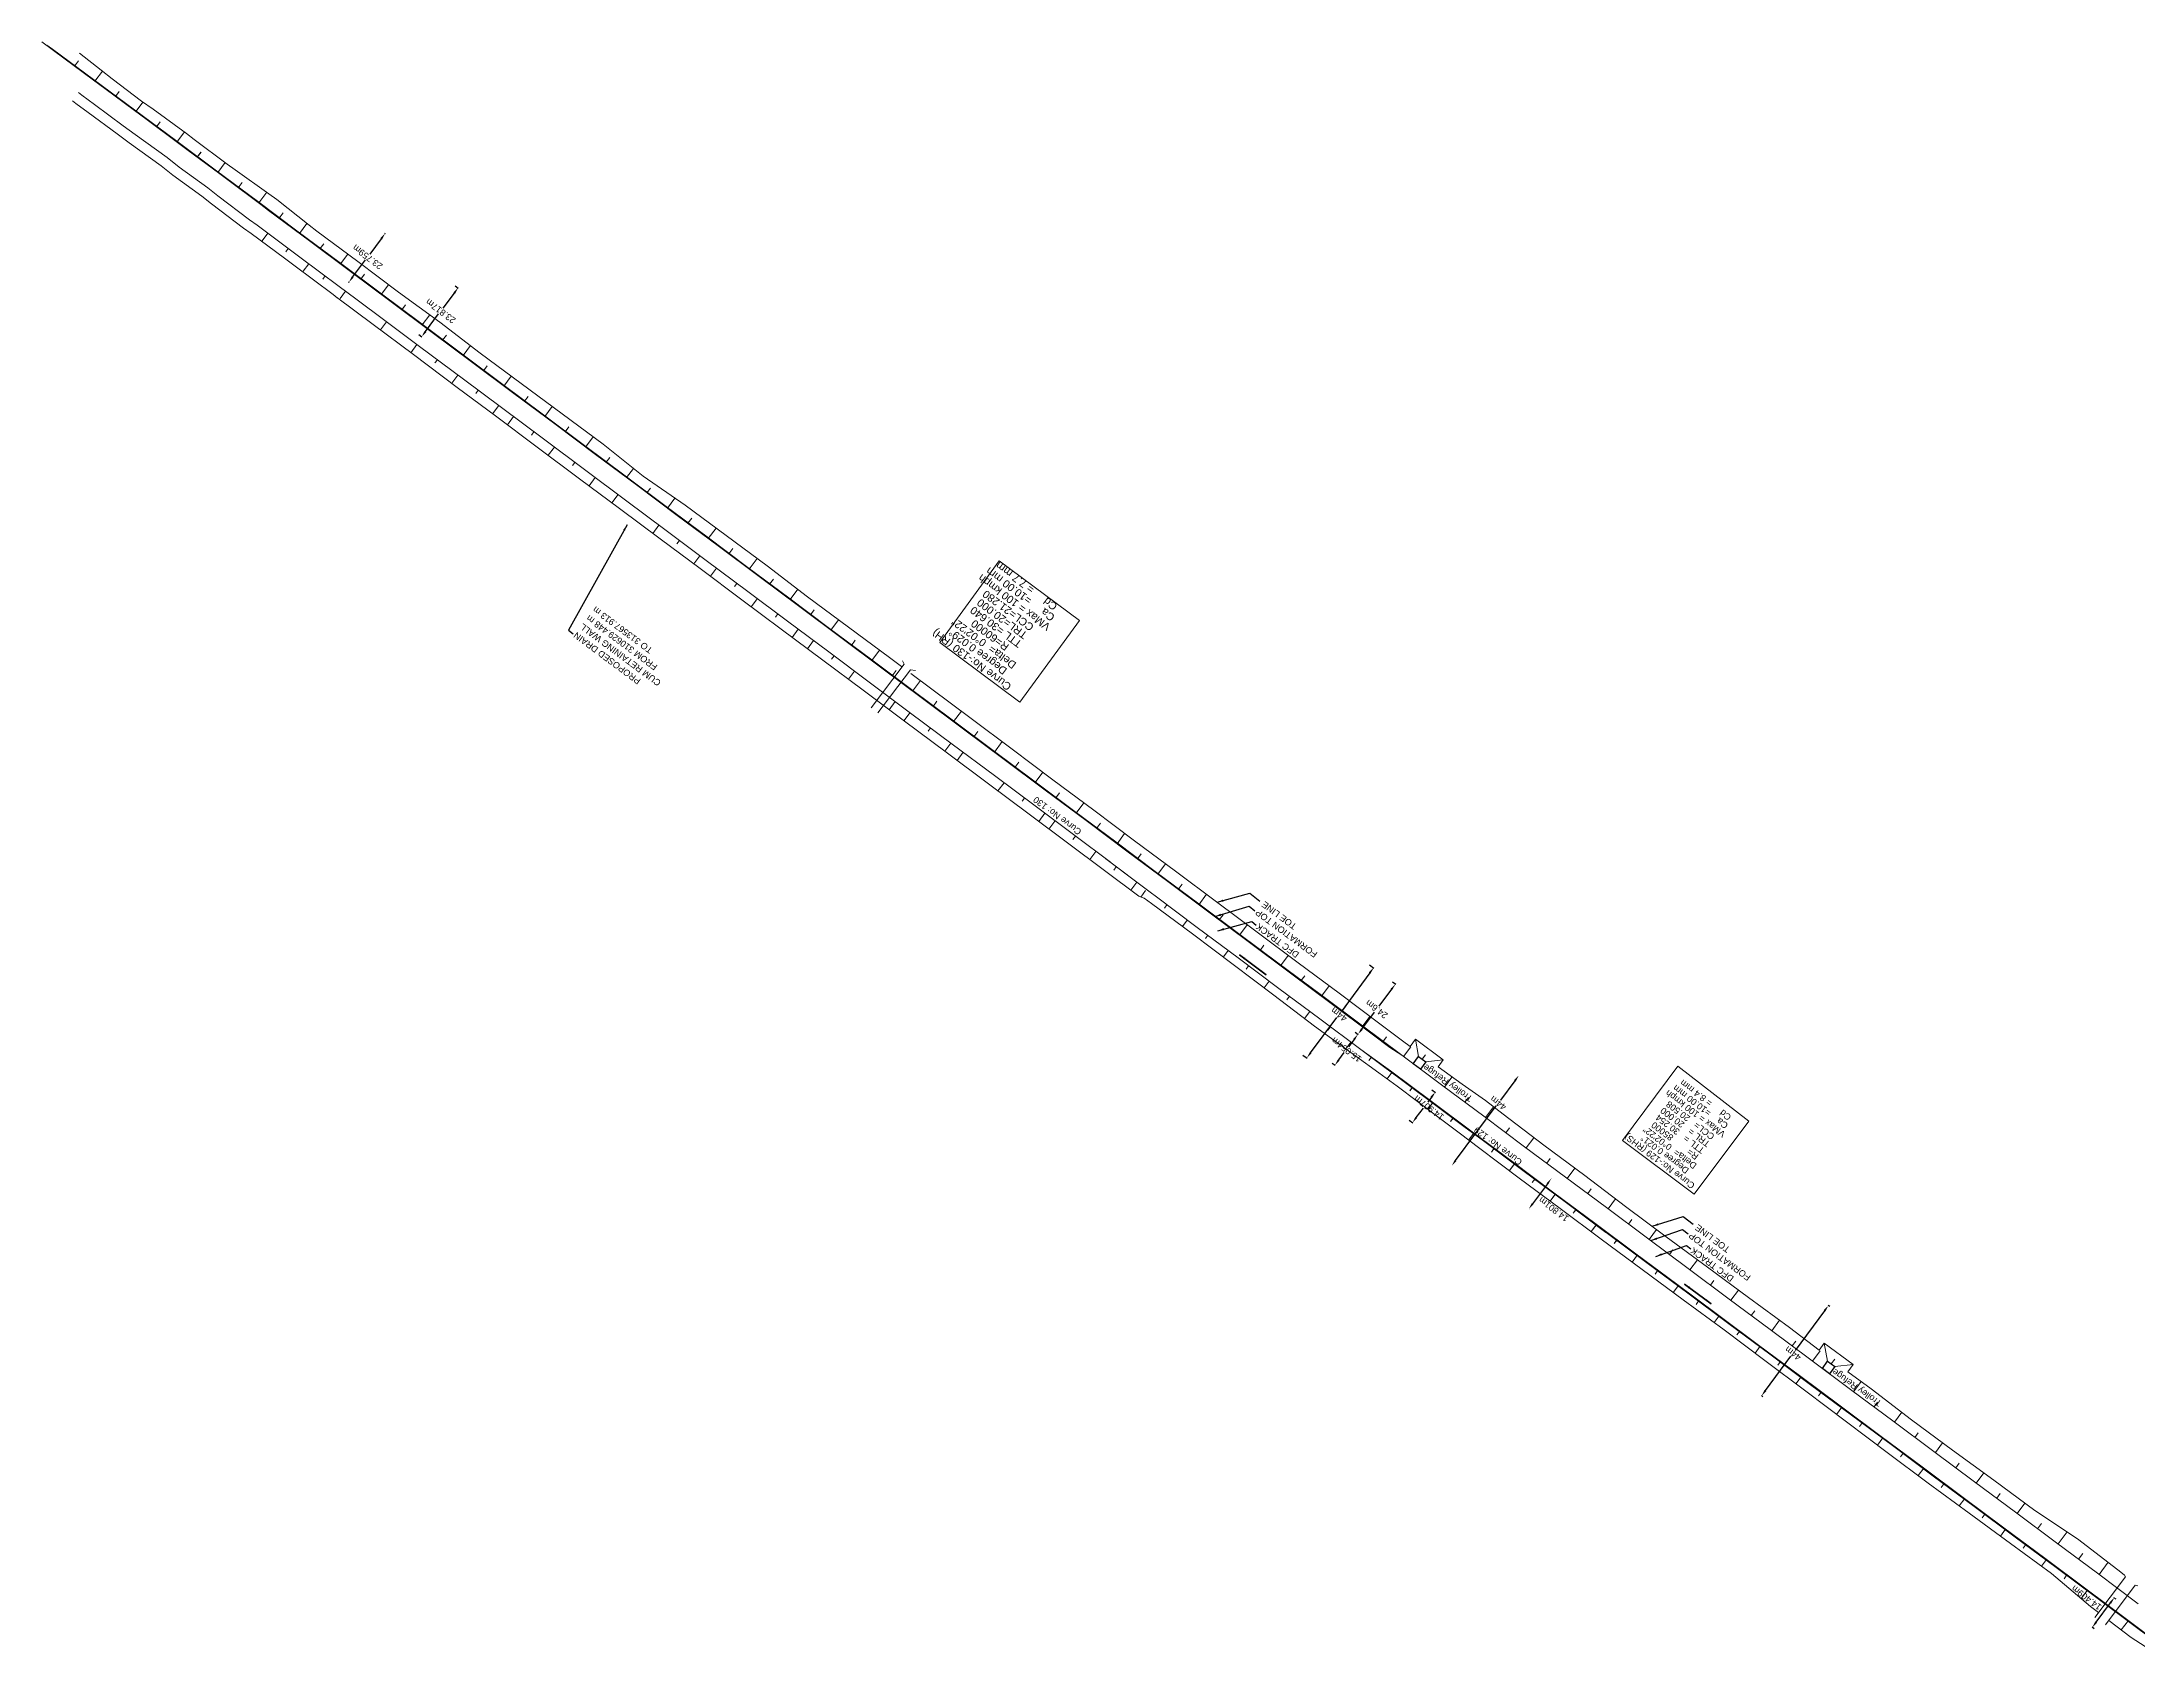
# Model space of a CAD drawing. Header units: metres. Extents: x 635850 to 638503, y 3384507 to 3386475.
# Drawn here: x 635850 to 636672, y 3385839 to 3386475 of the extents above; entities that cross this region are included whole.
import ezdxf
from ezdxf.enums import TextEntityAlignment as Align

# ---------------------------------------------------------------- set-up
doc = ezdxf.new("R2010")
doc.units = ezdxf.units.M
doc.header["$MEASUREMENT"] = 0
doc.layers.get('Defpoints').update_dxf_attribs({"lineweight": 0})
for name, color, linetype, lineweight in [('Curve Table', 7, 'Continuous', 0), ('Proposed Curve_Details', 10, 'Continuous', 0), ('PROPOSED DFCC TOE LINE', 239, 'Continuous', 0), ('PROPOSED DFCC TOE SLOPES', 239, 'Continuous', 0), ('PROPOSED DFCC TRACK', 1, 'Continuous', 0), ('PROPOSED DRAIN CUM RETAINING WALL', 144, 'Continuous', 30), ('PROPOSED FORMATION LINE - PLAN', 187, 'Continuous', 0)]:
    doc.layers.add(name, color=color, linetype=linetype, lineweight=lineweight)
for name, color, linetype in [('Dimension', 10, 'Continuous'), ('PROPOSED ROAD', 10, 'Continuous'), ('Trolley Refuse', 10, 'Continuous')]:
    doc.layers.add(name, color=color, linetype=linetype)
doc.styles.get("Standard").update_dxf_attribs({"font": 'arial.ttf'})
doc.styles.add('Style-Arial', font='arial.ttf')
doc.dimstyles.new('ISO-25', dxfattribs={"dimtxt": 2.5, "dimasz": 2.5, "dimexe": 1.25, "dimexo": 0.625, "dimtad": 1, "dimtxsty": 'Standard', "dimcen": 2.5, "dimadec": 0, "dimazin": 0, "dimtfac": 1, "dimtmove": 0, "dimatfit": 3, "dimfxl": 1, "dimarcsym": 0})
doc.dimstyles.get("Standard").update_dxf_attribs({"dimtxt": 2.5, "dimasz": 2.5, "dimexe": 0.18, "dimexo": 0.0625, "dimgap": 0.09, "dimtad": 0, "dimtih": 1, "dimtoh": 1, "dimdec": 3, "dimzin": 0, "dimdsep": 46, "dimtxsty": 'Standard', "dimcen": 0.09, "dimazin": 0, "dimtfac": 1, "dimtdec": 3, "dimtofl": 0, "dimtmove": 0, "dimatfit": 3, "dimfxl": 1, "dimtolj": 1, "dimtzin": 0, "dimarcsym": 0})

# ---------------------------------------------------------------- blocks, each defined once
blk = doc.blocks.new('*D156')
at = {"layer": 'Defpoints', "color": 0, "transparency": 16777216}
for p in [(636441.47, 3386029.47), (636432.66, 3386017.58), (636432.66, 3386017.58)]:
    blk.add_point(p, dxfattribs=at)
at = {"layer": 'Dimension', "color": 0, "lineweight": -2, "transparency": 16777216}
for p, q in [((636439.99, 3386027.46), (636434.15, 3386019.59)), ((636441.58, 3386029.4), (636441.58, 3386029.4)), ((636432.76, 3386017.51), (636432.76, 3386017.51))]:
    blk.add_line(p, q, dxfattribs=at)
at = {"layer": 'Dimension', "color": 0, "transparency": 16777216}
for points in [[(636439.65, 3386027.71), (636440.32, 3386027.21), (636441.48, 3386029.47)], [(636433.81, 3386019.84), (636434.48, 3386019.34), (636432.66, 3386017.58)]]:
    blk.add_solid(points, dxfattribs=at)
at = {"layer": 'Dimension', "color": 0, "lineweight": 0, "transparency": 16777216, "insert": (636442.41, 3386017.48), "char_height": 2.5, "attachment_point": 5, "rotation": 143, "style": 'Style-Arial'}
blk.add_mtext('\\A1;14.801m', dxfattribs=at)
blk = doc.blocks.new('TerminatorOpen_0.5')
at = {"color": 0, "linetype": 'ByBlock', "lineweight": -2}
for q in [(-1, 0.25), (-1, 0), (-1, -0.25)]:
    blk.add_line((0, 0), q, dxfattribs=at)
blk = doc.blocks.new('*D153')
at = {"layer": 'Defpoints', "color": 0, "transparency": 16777216}
for p in [(636662.22, 3385865.1), (636663.06, 3385864.47), (636654.47, 3385852.9)]:
    blk.add_point(p, dxfattribs=at)
at = {"layer": 'Dimension', "color": 0, "lineweight": -2, "transparency": 16777216}
for p, q in [((636655.13, 3385855.53), (636660.73, 3385863.09)), ((636662.96, 3385864.55), (636662.12, 3385865.17)), ((636654.37, 3385852.98), (636653.53, 3385853.6))]:
    blk.add_line(p, q, dxfattribs=at)
at = {"layer": 'Dimension', "color": 0, "transparency": 16777216}
for points in [[(636660.4, 3385863.34), (636661.07, 3385862.84), (636662.22, 3385865.1)], [(636654.79, 3385855.78), (636655.46, 3385855.28), (636653.64, 3385853.53)]]:
    blk.add_solid(points, dxfattribs=at)
at = {"layer": 'Dimension', "color": 0, "lineweight": 0, "transparency": 16777216, "insert": (636651.35, 3385865.13), "char_height": 2.5, "attachment_point": 5, "rotation": 143, "style": 'Style-Arial'}
blk.add_mtext('\\A1;14.409m', dxfattribs=at)
blk = doc.blocks.new('*D177')
at = {"layer": 'Defpoints', "color": 0, "transparency": 16777216}
for p in [(636394.55, 3386064.43), (636395.97, 3386063.37), (636385.64, 3386052.48)]:
    blk.add_point(p, dxfattribs=at)
at = {"layer": 'Dimension', "color": 0, "lineweight": -2, "transparency": 16777216}
for p, q in [((636394.47, 3386061.37), (636393.01, 3386059.41)), ((636394.65, 3386064.35), (636396.07, 3386063.3)), ((636385.74, 3386052.41), (636387.15, 3386051.35)), ((636388.55, 3386053.43), (636391.33, 3386057.16))]:
    blk.add_line(p, q, dxfattribs=at)
at = {"layer": 'Dimension', "color": 0, "transparency": 16777216}
for points in [[(636394.14, 3386061.62), (636394.81, 3386061.12), (636395.97, 3386063.37)], [(636388.21, 3386053.68), (636388.88, 3386053.18), (636387.05, 3386051.43)]]:
    blk.add_solid(points, dxfattribs=at)
at = {"layer": 'Dimension', "color": 0, "lineweight": 0, "transparency": 16777216, "insert": (636393.54, 3386057.25), "char_height": 2.5, "attachment_point": 5, "rotation": 143, "style": 'Style-Arial'}
blk.add_mtext('\\A1;14.907m', dxfattribs=at)
blk = doc.blocks.new('*D178')
at = {"layer": 'Defpoints', "color": 0, "transparency": 16777216}
for p in [(636428.72, 3386069.87), (636402.46, 3386034.57), (636402.46, 3386034.57)]:
    blk.add_point(p, dxfattribs=at)
at = {"layer": 'Dimension', "color": 0, "lineweight": -2, "transparency": 16777216}
for p, q in [((636427.23, 3386067.86), (636421.52, 3386060.19)), ((636403.95, 3386036.57), (636419.88, 3386057.98))]:
    blk.add_line(p, q, dxfattribs=at)
at = {"layer": 'Dimension', "color": 0, "transparency": 16777216}
for points in [[(636426.89, 3386068.11), (636427.56, 3386067.61), (636428.72, 3386069.87)], [(636403.61, 3386036.82), (636404.28, 3386036.32), (636402.46, 3386034.57)]]:
    blk.add_solid(points, dxfattribs=at)
at = {"layer": 'Dimension', "color": 0, "lineweight": 0, "transparency": 16777216, "insert": (636420.7, 3386059.09), "char_height": 2.5, "attachment_point": 5, "rotation": 143, "style": 'Style-Arial'}
blk.add_mtext('\\A1;44m', dxfattribs=at)
blk = doc.blocks.new('*D179')
at = {"layer": 'Defpoints', "color": 0, "transparency": 16777216}
for p in [(636364.46, 3386086.94), (636365.65, 3386086.05), (636355.46, 3386074.87)]:
    blk.add_point(p, dxfattribs=at)
at = {"layer": 'Dimension', "color": 0, "lineweight": -2, "transparency": 16777216}
for p, q in [((636364.16, 3386084.05), (636361.99, 3386081.14)), ((636364.56, 3386086.86), (636365.75, 3386085.98)), ((636358.14, 3386075.99), (636360.31, 3386078.89)), ((636355.56, 3386074.8), (636356.75, 3386073.91))]:
    blk.add_line(p, q, dxfattribs=at)
at = {"layer": 'Dimension', "color": 0, "transparency": 16777216}
for points in [[(636363.82, 3386084.3), (636364.49, 3386083.8), (636365.65, 3386086.05)], [(636357.81, 3386076.24), (636358.48, 3386075.74), (636356.65, 3386073.99)]]:
    blk.add_solid(points, dxfattribs=at)
at = {"layer": 'Dimension', "color": 0, "lineweight": 0, "transparency": 16777216, "insert": (636361.15, 3386080.02), "char_height": 2.5, "attachment_point": 5, "rotation": 143, "style": 'Style-Arial'}
blk.add_mtext('\\A1;15.054m', dxfattribs=at)
blk = doc.blocks.new('*D180')
at = {"layer": 'Defpoints', "color": 0, "transparency": 16777216}
for p in [(636370.15, 3386113.33), (636371.78, 3386112.13), (636343.99, 3386077.95)]:
    blk.add_point(p, dxfattribs=at)
at = {"layer": 'Dimension', "color": 0, "lineweight": -2, "transparency": 16777216}
for p, q in [((636370.29, 3386110.12), (636359.05, 3386094.91)), ((636370.25, 3386113.25), (636371.88, 3386112.05)), ((636347.1, 3386078.76), (636357.41, 3386092.7)), ((636344.09, 3386077.88), (636345.71, 3386076.68))]:
    blk.add_line(p, q, dxfattribs=at)
at = {"layer": 'Dimension', "color": 0, "transparency": 16777216}
for points in [[(636369.96, 3386110.36), (636370.63, 3386109.87), (636371.78, 3386112.13)], [(636346.76, 3386079.01), (636347.43, 3386078.51), (636345.61, 3386076.75)]]:
    blk.add_solid(points, dxfattribs=at)
at = {"layer": 'Dimension', "color": 0, "lineweight": 0, "transparency": 16777216, "insert": (636358.22, 3386093.81), "char_height": 2.5, "attachment_point": 5, "rotation": 143, "style": 'Style-Arial'}
blk.add_mtext('\\A1;44m', dxfattribs=at)
blk = doc.blocks.new('*D189')
at = {"layer": 'Defpoints', "color": 0, "transparency": 16777216}
for p in [(636550.79, 3385979.24), (636523.96, 3385944.36), (636524.57, 3385943.9)]:
    blk.add_point(p, dxfattribs=at)
at = {"layer": 'Dimension', "color": 0, "lineweight": -2, "transparency": 16777216}
for p, q in [((636548.68, 3385977.68), (636537.06, 3385962.02)), ((636550.69, 3385979.31), (636550.07, 3385979.77)), ((636525.45, 3385946.36), (636535.43, 3385959.82)), ((636524.47, 3385943.98), (636523.86, 3385944.43))]:
    blk.add_line(p, q, dxfattribs=at)
at = {"layer": 'Dimension', "color": 0, "transparency": 16777216}
for points in [[(636548.35, 3385977.93), (636549.02, 3385977.44), (636550.17, 3385979.69)], [(636525.11, 3385946.61), (636525.78, 3385946.12), (636523.96, 3385944.36)]]:
    blk.add_solid(points, dxfattribs=at)
at = {"layer": 'Dimension', "color": 0, "lineweight": 0, "transparency": 16777216, "insert": (636536.25, 3385960.92), "char_height": 2.5, "attachment_point": 5, "rotation": 143, "style": 'Style-Arial'}
blk.add_mtext('\\A1;44m', dxfattribs=at)
blk = doc.blocks.new('*D190')
at = {"layer": 'Defpoints', "color": 0, "transparency": 16777216}
for p in [(636379.18, 3386106.65), (636380.37, 3386105.76), (636364.46, 3386086.94)]:
    blk.add_point(p, dxfattribs=at)
at = {"layer": 'Dimension', "color": 0, "lineweight": -2, "transparency": 16777216}
for p, q in [((636378.87, 3386103.76), (636373.85, 3386097.03)), ((636379.28, 3386106.58), (636380.47, 3386105.69)), ((636367.15, 3386088.05), (636372.17, 3386094.78)), ((636364.56, 3386086.86), (636365.75, 3386085.98))]:
    blk.add_line(p, q, dxfattribs=at)
at = {"layer": 'Dimension', "color": 0, "transparency": 16777216}
for points in [[(636378.54, 3386104.01), (636379.2, 3386103.51), (636380.37, 3386105.76)], [(636366.81, 3386088.3), (636367.48, 3386087.8), (636365.65, 3386086.05)]]:
    blk.add_solid(points, dxfattribs=at)
at = {"layer": 'Dimension', "color": 0, "lineweight": 0, "transparency": 16777216, "insert": (636373.01, 3386095.91), "char_height": 2.5, "attachment_point": 5, "rotation": 143, "style": 'Style-Arial'}
blk.add_mtext('\\A1;24.6m', dxfattribs=at)
blk = doc.blocks.new('*D191')
at = {"layer": 'Defpoints', "color": 0, "transparency": 16777216}
for p in [(635984.16, 3386400.01), (635984.44, 3386399.8), (635970.23, 3386380.76)]:
    blk.add_point(p, dxfattribs=at)
at = {"layer": 'Dimension', "color": 0, "lineweight": -2, "transparency": 16777216}
for p, q in [((635982.66, 3386398.01), (635978.15, 3386391.95)), ((635984.34, 3386399.88), (635984.06, 3386400.08)), ((635971.44, 3386382.97), (635976.47, 3386389.71)), ((635970.13, 3386380.84), (635969.85, 3386381.04))]:
    blk.add_line(p, q, dxfattribs=at)
at = {"layer": 'Dimension', "color": 0, "transparency": 16777216}
for points in [[(635982.33, 3386398.25), (635983, 3386397.76), (635984.16, 3386400.01)], [(635971.11, 3386383.22), (635971.78, 3386382.72), (635969.95, 3386380.97)]]:
    blk.add_solid(points, dxfattribs=at)
at = {"layer": 'Dimension', "color": 0, "lineweight": 0, "transparency": 16777216, "insert": (635977.31, 3386390.83), "char_height": 2.5, "attachment_point": 5, "rotation": 143, "style": 'Style-Arial'}
blk.add_mtext('\\A1;23.759m', dxfattribs=at)
blk = doc.blocks.new('*D192')
at = {"layer": 'Defpoints', "color": 0, "transparency": 16777216}
for p in [(636011.54, 3386379.65), (636012.78, 3386378.72), (635997.29, 3386360.56)]:
    blk.add_point(p, dxfattribs=at)
at = {"layer": 'Dimension', "color": 0, "lineweight": -2, "transparency": 16777216}
for p, q in [((636011.64, 3386379.57), (636012.88, 3386378.65)), ((636011.28, 3386376.72), (636006.82, 3386370.74)), ((636000.03, 3386361.64), (636005.14, 3386368.49)), ((635997.39, 3386360.49), (635998.63, 3386359.56))]:
    blk.add_line(p, q, dxfattribs=at)
at = {"layer": 'Dimension', "color": 0, "transparency": 16777216}
for points in [[(636010.95, 3386376.97), (636011.62, 3386376.47), (636012.78, 3386378.72)], [(635999.69, 3386361.89), (636000.36, 3386361.39), (635998.53, 3386359.64)]]:
    blk.add_solid(points, dxfattribs=at)
at = {"layer": 'Dimension', "color": 0, "lineweight": 0, "transparency": 16777216, "insert": (636005.98, 3386369.62), "char_height": 2.5, "attachment_point": 5, "rotation": 143, "style": 'Style-Arial'}
blk.add_mtext('\\A1;23.817m', dxfattribs=at)

msp = doc.modelspace()

# ---------------------------------------------------------------- linework, layer by layer
at = {"layer": 'Proposed Curve_Details'}
for points in [[(636256.4246, 3386248.3735), (636233.1161, 3386216.2593), (636201.7145, 3386239.6379), (636225.023, 3386271.7521)], [(636518.9845, 3386052.0383), (636497.4971, 3386023.3622), (636469.4495, 3386044.4754), (636491.1268, 3386073.5457)]]:
    msp.add_lwpolyline(points, close=True, dxfattribs=at)
at = {"layer": 'PROPOSED DFCC TOE LINE', "lineweight": 0, "flags": 128}
for points in [[(635864.3707, 3386470.7851), (635872.8068, 3386464.1489), (635877.131, 3386460.7136), (635888.7024, 3386452.0019), (635893.2481, 3386448.8624), (635906.2518, 3386439.2956), (635909.2992, 3386436.9193), (635922.2283, 3386427.2523), (635925.3951, 3386425.0363), (635938.6041, 3386415.6455), (635941.674, 3386413.3987), (635954.3439, 3386403.2908), (635957.403, 3386401.0316), (635973.4604, 3386389.1083), (635989.3889, 3386377.0125), (636005.628, 3386365.3327), (636021.4937, 3386353.1527), (636037.5283, 3386341.199), (636053.6105, 3386329.309), (636069.7136, 3386317.4471), (636085.3246, 3386304.9257), (636101.7861, 3386293.5441), (636117.9041, 3386281.702), (636133.9704, 3386269.7908), (636149.8528, 3386257.6331), (636165.8709, 3386245.6572), (636181.9677, 3386233.7869), (636186.6079, 3386230.3206)], [(636279.7759, 3386140.2081), (636252.2473, 3386160.7718), (636236.6743, 3386172.3882), (636220.7503, 3386184.2724), (636204.1644, 3386196.6524), (636187.8576, 3386208.8241), (636171.6259, 3386220.9392), (636155.7603, 3386232.7823), (636139.5307, 3386244.8961), (636124.0272, 3386256.4687), (636107.6746, 3386268.6745), (636091.972, 3386280.3952), (636076.0633, 3386292.2698), (636060.4517, 3386303.9229), (636043.8625, 3386316.3053), (636027.4007, 3386328.5927), (636012.482, 3386339.7286), (635995.2818, 3386352.5675), (635979.5217, 3386364.3314), (635965.1724, 3386375.0419)], [(636190.2861, 3386227.573), (636197.9907, 3386221.8176), (636214.0501, 3386209.8971), (636230.0541, 3386197.9023), (636246.0329, 3386185.8739), (636262.0549, 3386173.9032), (636278.065, 3386161.9168), (636294.1088, 3386149.9753), (636310.1701, 3386138.0574), (636326.1697, 3386126.0567), (636342.2146, 3386114.1168), (636358.2834, 3386102.2089), (636374.2169, 3386090.1196), (636383.1618, 3386083.473), (636386.1109, 3386081.2842), (636388.2053, 3386084.1094), (636399.135, 3386076.0064), (636397.0985, 3386073.2596), (636406.4805, 3386066.4753), (636415.6308, 3386060.1065), (636422.6764, 3386054.7425), (636438.5268, 3386042.5958), (636438.5503, 3386042.5784), (636454.6007, 3386030.6496), (636470.5277, 3386018.6017), (636470.5511, 3386018.5842), (636486.5929, 3386006.6401), (636502.7161, 3385994.8053), (636518.7875, 3385982.901), (636534.9203, 3385971.0791), (636546.4922, 3385962.2516), (636548.5304, 3385965.0009), (636559.8909, 3385956.5785), (636557.7989, 3385953.7569), (636566.8679, 3385947.0083), (636582.7992, 3385934.9159), (636598.8502, 3385922.9843), (636615.0148, 3385911.2051), (636631.1445, 3385899.379), (636647.8273, 3385888.2959), (636663.68, 3385876.0978), (636666.1895, 3385874.1365)], [(636656.092, 3385859.3466), (636652.9784, 3385861.7256), (636637.6417, 3385874.6166), (636621.5336, 3385886.4717), (636605.3883, 3385898.2768), (636589.2756, 3385910.1256), (636573.2409, 3385922.0792), (636557.2247, 3385934.0577), (636541.2592, 3385946.1041), (636525.2809, 3385958.1335), (636509.2739, 3385970.1244), (636493.165, 3385981.9782), (636477.0576, 3385993.8342), (636461.0196, 3386005.7833), (636460.9961, 3386005.8008), (636444.9795, 3386017.7307), (636428.9493, 3386029.6933), (636428.9259, 3386029.7109), (636412.9271, 3386041.6675), (636405.8613, 3386047.0084), (636396.9881, 3386053.753), (636380.9834, 3386065.7486), (636373.8313, 3386070.9722), (636364.8084, 3386077.5144), (636348.6261, 3386089.2702), (636332.6992, 3386101.3682), (636316.7837, 3386113.4815), (636300.7536, 3386125.4412), (636284.6673, 3386137.3257), (636281.7932, 3386139.4965), (636279.7759, 3386140.2081)], [(636685.7356, 3385838.7422), (636668.8718, 3385849.5823), (636660.1399, 3385856.2539)]]:
    msp.add_lwpolyline(points, dxfattribs=at)
at = {"layer": 'PROPOSED DFCC TOE SLOPES', "flags": 128}
for points in [[(635862.3474, 3386465.7138), (635863.9074, 3386467.8182)], [(635862.3474, 3386465.7138), (635863.9074, 3386467.8182)], [(635870.3808, 3386459.7586), (635873.3283, 3386463.7346)], [(635870.3811, 3386459.7584), (635873.3289, 3386463.7341)], [(635878.4139, 3386453.8024), (635879.8284, 3386455.7101)], [(635878.4142, 3386453.8021), (635879.8289, 3386455.7097)], [(635886.4463, 3386447.8452), (635889.2491, 3386451.6244)], [(635886.4479, 3386447.8441), (635889.2528, 3386451.6218)], [(635894.477, 3386441.8829), (635895.9356, 3386443.8475)], [(635894.4776, 3386441.8824), (635895.9366, 3386443.8468)], [(635902.5053, 3386435.9196), (635905.4507, 3386439.885)], [(635902.507, 3386435.9184), (635905.4547, 3386439.8821)], [(635910.5314, 3386429.951), (635911.9764, 3386431.8941)], [(635910.5321, 3386429.9505), (635911.9776, 3386431.8932)], [(635918.5551, 3386423.9812), (635921.4319, 3386427.8478)], [(635918.5568, 3386423.98), (635921.4358, 3386427.8449)], [(635926.5764, 3386418.0062), (635928.0837, 3386420.0297)], [(635926.5771, 3386418.0056), (635928.0849, 3386420.0288)], [(635934.5953, 3386412.03), (635937.745, 3386416.2563)], [(635934.5967, 3386412.0289), (635937.7485, 3386416.2538)], [(635942.6121, 3386406.0494), (635944.1556, 3386408.1184)], [(635942.6125, 3386406.0491), (635944.1564, 3386408.1178)], [(635950.6269, 3386400.0683), (635953.5214, 3386403.9469)], [(635950.6271, 3386400.0681), (635953.5219, 3386403.9465)], [(635938.2021, 3386400.1638), (635935.9266, 3386397.1152)], [(635958.6411, 3386394.0867), (635960.0879, 3386396.0252)], [(635958.6411, 3386394.0867), (635960.0879, 3386396.0251)], [(635946.216, 3386394.1823), (635945.2591, 3386392.9003)], [(635954.2298, 3386388.2009), (635952.0114, 3386385.2287)], [(635966.655, 3386388.1052), (635969.5634, 3386392.002)], [(635960.6752, 3386383.3895), (635959.7318, 3386382.1257)], [(635974.6688, 3386382.1237), (635976.1139, 3386384.0598)], [(635982.6827, 3386376.1423), (635985.5232, 3386379.948)], [(635968.689, 3386377.4081), (635966.5224, 3386374.5052)], [(635990.6965, 3386370.1608), (635992.132, 3386372.084)], [(635984.7168, 3386365.4451), (635982.3242, 3386362.2396)], [(635998.7104, 3386364.1793), (636001.6869, 3386368.1672)], [(635996.6613, 3386356.5277), (635994.2695, 3386353.3232)], [(636006.7243, 3386358.1979), (636008.2173, 3386360.1982)], [(636014.7381, 3386352.2164), (636017.6433, 3386356.1086)], [(636004.6751, 3386350.5462), (636003.7318, 3386349.2824)], [(636022.752, 3386346.2349), (636024.1858, 3386348.1559)], [(636012.689, 3386344.5648), (636010.2968, 3386341.3597)], [(636020.7029, 3386338.5833), (636019.746, 3386337.3013)], [(636030.7659, 3386340.2534), (636033.6369, 3386344.1)], [(636028.7167, 3386332.6018), (636026.3241, 3386329.3963)], [(636038.7797, 3386334.272), (636040.2231, 3386336.2058)], [(636046.7936, 3386328.2905), (636049.7075, 3386332.1946)], [(636034.5354, 3386328.2578), (636032.1432, 3386325.0528)], [(636042.5492, 3386322.2764), (636041.6059, 3386321.0125)], [(636054.8075, 3386322.309), (636056.2807, 3386324.2829)], [(636050.5631, 3386316.2949), (636048.1707, 3386313.0896)], [(636062.8213, 3386316.3276), (636065.8056, 3386320.3258)], [(636058.577, 3386310.3134), (636057.6201, 3386309.0314)], [(636070.8352, 3386310.3461), (636072.2828, 3386312.2856)], [(636078.849, 3386304.3646), (636081.536, 3386307.9645)], [(636066.5908, 3386304.3319), (636064.1982, 3386301.1264)], [(636075.5333, 3386297.6559), (636073.1412, 3386294.451)], [(636086.8629, 3386298.3831), (636088.2116, 3386300.1901)], [(636094.8768, 3386292.4017), (636097.7911, 3386296.3063)], [(636091.561, 3386285.693), (636089.1686, 3386282.4877)], [(636102.8906, 3386286.4202), (636104.4121, 3386288.4586)], [(636110.9045, 3386280.4387), (636113.9925, 3386284.5759)], [(636099.5749, 3386279.7115), (636098.618, 3386278.4295)], [(636107.5887, 3386273.73), (636105.1961, 3386270.5245)], [(636118.9184, 3386274.4573), (636120.4783, 3386276.5472)], [(636126.9322, 3386268.4758), (636130.0713, 3386272.6815)], [(636114.1372, 3386268.8408), (636111.7452, 3386265.6361)], [(636134.9461, 3386262.4943), (636136.5016, 3386264.5784)], [(636122.1511, 3386262.8594), (636121.2078, 3386261.5955)], [(636130.1649, 3386256.8779), (636127.7727, 3386253.6729)], [(636142.9599, 3386256.5128), (636145.9983, 3386260.5836)], [(636138.1788, 3386250.8964), (636137.2219, 3386249.6144)], [(636150.9738, 3386250.5314), (636152.4741, 3386252.5415)], [(636158.9877, 3386244.5499), (636161.9835, 3386248.5636)], [(636146.1927, 3386244.915), (636143.8001, 3386241.7094)], [(636152.197, 3386240.4321), (636149.805, 3386237.2273)], [(636167.0015, 3386238.5684), (636168.5072, 3386240.5856)], [(636160.2109, 3386234.4506), (636159.2676, 3386233.1868)], [(636175.0154, 3386232.587), (636178.0612, 3386236.6677)], [(636168.2248, 3386228.4692), (636165.8324, 3386225.2639)], [(636183.0293, 3386226.6055), (636184.5599, 3386228.6563)], [(636191.0431, 3386220.624), (636194.1021, 3386224.7224)], [(636184.2525, 3386216.5062), (636181.8599, 3386213.3007)], [(636199.057, 3386214.6425), (636200.59, 3386216.6964)], [(636190.0254, 3386212.197), (636187.633, 3386208.9917)], [(636207.0708, 3386208.6611), (636210.1527, 3386212.79)], [(636198.0392, 3386206.2155), (636197.0823, 3386204.9335)], [(636206.0531, 3386200.2341), (636203.6605, 3386197.0285)], [(636215.0847, 3386202.6796), (636216.6264, 3386204.7451)], [(636223.0986, 3386196.6981), (636226.1701, 3386200.8133)], [(636210.8755, 3386196.6373), (636208.4816, 3386193.43)], [(636231.1124, 3386190.7167), (636232.639, 3386192.762)], [(636226.9033, 3386184.6744), (636224.5093, 3386181.467)], [(636239.1263, 3386184.7352), (636242.1551, 3386188.7931)], [(636234.9171, 3386178.6929), (636233.9602, 3386177.4109)], [(636247.1402, 3386178.7537), (636248.6479, 3386180.7737)], [(636255.154, 3386172.7722), (636258.1665, 3386176.8083)], [(636242.931, 3386172.7114), (636240.5384, 3386169.5059)], [(636246.8477, 3386169.671), (636244.5121, 3386166.5418)], [(636263.1679, 3386166.7908), (636264.6712, 3386168.8049)], [(636254.8616, 3386163.6895), (636253.9183, 3386162.4256)], [(636262.8754, 3386157.708), (636260.5391, 3386154.5779)], [(636271.1818, 3386160.8093), (636274.1796, 3386164.8257)], [(636270.8893, 3386151.7266), (636269.9324, 3386150.4445)], [(636279.1956, 3386154.8278), (636280.6945, 3386156.836)], [(636287.2095, 3386148.8464), (636290.2152, 3386152.8733)], [(636278.9032, 3386145.7451), (636276.5622, 3386142.6087)], [(636282.3937, 3386142.3943), (636280.4644, 3386139.8094)], [(636295.2233, 3386142.8649), (636296.7325, 3386144.8868)], [(636303.2372, 3386136.8834), (636306.2723, 3386140.9497)], [(636290.7372, 3386136.8545), (636289.7719, 3386135.5611)], [(636311.2511, 3386130.9019), (636312.769, 3386132.9357)], [(636298.7511, 3386130.873), (636296.8496, 3386128.3255)], [(636306.765, 3386124.8915), (636305.8216, 3386123.6277)], [(636319.2649, 3386124.9205), (636322.2868, 3386128.9691)], [(636314.7788, 3386118.9101), (636312.8934, 3386116.384)], [(636327.2788, 3386118.939), (636328.7885, 3386120.9617)], [(636335.2927, 3386112.9575), (636338.3207, 3386117.0145)], [(636322.7927, 3386112.9286), (636321.8358, 3386111.6466)], [(636343.3065, 3386106.9761), (636344.8279, 3386109.0144)], [(636330.8066, 3386106.9471), (636328.8367, 3386104.308)], [(636338.8204, 3386100.9657), (636337.8089, 3386099.6105)], [(636351.3204, 3386100.9946), (636354.3837, 3386105.0988)], [(636346.8343, 3386094.9842), (636344.7609, 3386092.2063)], [(636359.3342, 3386095.0131), (636360.8588, 3386097.0556)], [(636367.3481, 3386089.0316), (636370.35, 3386093.0535)], [(636354.8481, 3386089.0027), (636353.8191, 3386087.624)], [(636375.362, 3386083.0502), (636376.8548, 3386085.0502)], [(636389.4632, 3386077.3218), (636388.2053, 3386084.1094)], [(636362.862, 3386083.0212), (636360.8812, 3386080.3674)], [(636370.9487, 3386077.1374), (636369.9255, 3386075.7665)], [(636383.5822, 3386077.3454), (636386.3755, 3386081.0879)], [(636390.8698, 3386076.2791), (636392.1655, 3386078.0284)], [(636392.2748, 3386075.2374), (636399.135, 3386076.0064)], [(636379.0364, 3386071.2548), (636377.0635, 3386068.6115)], [(636378.8899, 3386071.0582), (636377.0637, 3386068.6113)], [(636399.6179, 3386065.3938), (636402.5473, 3386069.3195)], [(636387.0545, 3386065.2788), (636386.0028, 3386063.8696)], [(636386.9041, 3386065.077), (636386.0029, 3386063.8694)], [(636395.0726, 3386059.3028), (636393.1037, 3386056.6644)], [(636394.9187, 3386059.096), (636393.1042, 3386056.664)], [(636407.6355, 3386059.4181), (636409.0623, 3386061.3307)], [(636403.0908, 3386053.3267), (636402.0094, 3386051.8773)], [(636402.934, 3386053.1156), (636402.01, 3386051.8768)], [(636415.653, 3386053.4427), (636418.8147, 3386057.6825)], [(636411.1093, 3386047.3505), (636409.054, 3386044.5951)], [(636410.9504, 3386047.1361), (636409.0552, 3386044.5942)], [(636423.6715, 3386047.4686), (636425.1054, 3386049.3922)], [(636431.6902, 3386041.4946), (636434.6977, 3386045.5301)], [(636419.129, 3386041.3755), (636418.0085, 3386039.8727)], [(636418.9678, 3386041.1586), (636418.009, 3386039.8724)], [(636427.1484, 3386035.4009), (636425.0605, 3386032.5997)], [(636426.986, 3386035.182), (636425.0614, 3386032.5991)], [(636439.7099, 3386035.5221), (636441.083, 3386037.365)], [(636435.1692, 3386029.4277), (636434.0392, 3386027.9112)], [(636435.0051, 3386029.2066), (636434.0398, 3386027.9108)], [(636447.7299, 3386029.5496), (636450.7055, 3386033.5445)], [(636443.1899, 3386023.4546), (636441.0889, 3386020.6341)], [(636443.0249, 3386023.2326), (636441.0894, 3386020.6337)], [(636451.2109, 3386017.4822), (636450.0758, 3386015.9581)], [(636455.7503, 3386023.5775), (636457.1148, 3386025.4098)], [(636463.7709, 3386017.6053), (636466.6801, 3386021.5122)], [(636451.0453, 3386017.2593), (636450.0761, 3386015.9578)], [(636459.2318, 3386011.5097), (636457.1268, 3386008.6828)], [(636459.0659, 3386011.2868), (636457.1269, 3386008.6828)], [(636471.7915, 3386011.6331), (636473.1223, 3386013.4203)], [(636479.8122, 3386005.6608), (636482.6998, 3386009.5387)], [(636467.2526, 3386005.5374), (636466.1164, 3386004.0116)], [(636467.0865, 3386005.3143), (636466.1164, 3386004.0115)], [(636487.833, 3385999.6887), (636489.1744, 3386001.4901)], [(636475.2733, 3385999.5651), (636473.1654, 3385996.7341)], [(636483.2941, 3385993.5929), (636482.1651, 3385992.0767)], [(636495.8538, 3385993.7165), (636498.8032, 3385997.6775)], [(636491.3149, 3385987.6208), (636489.2559, 3385984.8555)], [(636503.8744, 3385987.744), (636505.25, 3385989.5915)], [(636511.8949, 3385981.7715), (636514.8871, 3385985.79)], [(636499.3354, 3385981.6482), (636498.2397, 3385980.1767)], [(636519.9157, 3385975.7992), (636521.3143, 3385977.6776)], [(636507.356, 3385975.6757), (636505.3645, 3385973.0011)], [(636515.3767, 3385969.7035), (636514.3018, 3385968.2598)], [(636527.9364, 3385969.827), (636531.005, 3385973.9481)], [(636523.3975, 3385963.7312), (636521.3962, 3385961.0435)], [(636535.9571, 3385963.8547), (636537.3718, 3385965.7547)], [(636543.9778, 3385957.8824), (636546.9635, 3385961.8921)], [(636549.861, 3385957.8611), (636548.5304, 3385965.0009)], [(636531.4182, 3385957.7589), (636530.3223, 3385956.2872)], [(636539.4389, 3385951.7867), (636537.3814, 3385949.0235)], [(636551.2732, 3385956.8141), (636552.6365, 3385958.6449)], [(636552.6732, 3385955.7762), (636559.8909, 3385956.5785)], [(636547.4597, 3385945.8145), (636546.3305, 3385944.298)], [(636560.0195, 3385945.9381), (636562.9739, 3385949.906)], [(636555.4805, 3385939.8424), (636553.3501, 3385936.9812)], [(636568.04, 3385939.9656), (636569.3908, 3385941.7797)], [(636576.0605, 3385933.9931), (636578.9328, 3385937.8506)], [(636563.5011, 3385933.8699), (636562.3405, 3385932.3113)], [(636571.5216, 3385927.8973), (636569.354, 3385924.9863)], [(636584.0811, 3385928.0206), (636585.3926, 3385929.7819)], [(636579.5421, 3385921.9248), (636578.3717, 3385920.353)], [(636592.1016, 3385922.0481), (636594.9548, 3385925.8799)], [(636587.5627, 3385915.9523), (636585.3842, 3385913.0266)], [(636600.1224, 3385916.0759), (636601.4534, 3385917.8634)], [(636608.1432, 3385910.1038), (636611.0919, 3385914.0637)], [(636595.5835, 3385909.9802), (636594.4198, 3385908.4174)], [(636603.6043, 3385904.008), (636601.478, 3385901.1523)], [(636616.1638, 3385904.1312), (636617.5519, 3385905.9955)], [(636611.6248, 3385898.0355), (636610.5011, 3385896.5263)], [(636624.1843, 3385898.1587), (636627.23, 3385902.2491)], [(636632.2051, 3385892.1866), (636633.7086, 3385894.2058)], [(636619.6454, 3385892.063), (636617.6153, 3385889.3366)], [(636627.6662, 3385886.0909), (636626.5897, 3385884.645)], [(636640.2259, 3385886.2144), (636643.7786, 3385890.9856)], [(636635.687, 3385880.1187), (636633.7324, 3385877.4937)], [(636648.2465, 3385880.2419), (636649.964, 3385882.5485)], [(636656.267, 3385874.2694), (636659.8327, 3385879.0581)], [(636643.7075, 3385874.1462), (636642.5652, 3385872.612)], [(636651.7281, 3385868.1737), (636649.2563, 3385864.8541)], [(636667.7698, 3385856.2295), (636665.0147, 3385852.5293)]]:
    msp.add_lwpolyline(points, dxfattribs=at)
at = {"layer": 'PROPOSED DFCC TRACK', "linetype": 'Continuous', "flags": 128}
for points in [[(636174.7766, 3386214.0867), (636187.735, 3386231.2186), (636187.1023, 3386232.4508)], [(636177.4546, 3386212.1056), (636190.2555, 3386229.0291), (636192.1655, 3386228.6445)], [(636654.6771, 3385857.4562), (636666.5903, 3385873.373), (636666.1011, 3385874.3049)], [(636658.8063, 3385854.4722), (636670.4397, 3385870.0151), (636671.5525, 3385869.8015)]]:
    msp.add_lwpolyline(points, dxfattribs=at)
at = {"layer": 'PROPOSED FORMATION LINE - PLAN', "lineweight": 0, "flags": 128}
for points in [[(636671.6484, 3385862.8169), (636655.6284, 3385874.7449), (636639.5876, 3385886.6898), (636623.5354, 3385898.6419), (636607.4946, 3385910.5868), (636591.4464, 3385922.5359), (636575.4056, 3385934.4808), (636559.3646, 3385946.4258), (636543.3244, 3385958.3689), (636527.2825, 3385970.3139), (636511.2565, 3385982.2469), (636495.2156, 3385994.1918), (636479.1594, 3386006.1469), (636463.1175, 3386018.0919), (636447.0755, 3386030.0369), (636431.0347, 3386041.9827), (636415.0053, 3386053.9252), (636398.9699, 3386065.8768), (636382.9228, 3386077.8368), (636378.19, 3386080.9394), (636371.2378, 3386086.1284), (636355.2101, 3386098.0913), (636339.1824, 3386110.0543), (636323.1547, 3386122.0172), (636307.1269, 3386133.9802), (636291.0992, 3386145.9431), (636275.0715, 3386157.906), (636259.0438, 3386169.869), (636243.016, 3386181.8319), (636226.9883, 3386193.7949), (636210.9606, 3386205.7578), (636194.9328, 3386217.7208), (636178.9051, 3386229.6837), (636162.8774, 3386241.6466), (636146.8497, 3386253.6096), (636130.8219, 3386265.5725), (636114.7942, 3386277.5355), (636098.7665, 3386289.4984), (636082.7388, 3386301.4614), (636066.711, 3386313.4243), (636050.6833, 3386325.3872), (636034.6556, 3386337.3502), (636018.6279, 3386349.3131), (636002.6001, 3386361.2761), (635986.5724, 3386373.239), (635970.5447, 3386385.202), (635954.517, 3386397.1649), (635951.4694, 3386399.4396), (635938.4876, 3386409.1273), (635935.4389, 3386411.4013), (635922.4498, 3386421.0816), (635919.3517, 3386423.3885), (635906.4023, 3386433.0231), (635903.3024, 3386435.3276), (635890.3453, 3386444.9518), (635885.9124, 3386448.2415), (635874.28, 3386456.868), (635869.8461, 3386460.155), (635858.2132, 3386468.7786), (635849.5968, 3386475.166)], [(636382.923, 3386077.8367), (636366.887, 3386089.7897), (636350.8299, 3386101.7578), (636334.794, 3386113.7107), (636318.7959, 3386125.6348), (636302.7599, 3386137.5868), (636286.7269, 3386149.5368), (636270.6921, 3386161.4897), (636254.6553, 3386173.4455), (636238.6264, 3386185.4047), (636222.606, 3386197.3623), (636206.579, 3386209.3252), (636190.549, 3386221.2902), (636174.5209, 3386233.2533), (636158.4942, 3386245.2171), (636142.4549, 3386257.1883), (636126.4481, 3386269.1371), (636110.4199, 3386281.1003), (636094.393, 3386293.0632), (636078.37, 3386305.0232), (636062.3421, 3386316.9872), (636046.246, 3386329.0013), (636030.298, 3386340.9052), (636014.2701, 3386352.8692), (635998.2421, 3386364.8332), (635982.215, 3386376.7962), (635966.138, 3386388.7962), (635950.109, 3386400.7603), (635934.0851, 3386412.7212), (635918.0432, 3386424.6749), (635901.9973, 3386436.5925), (635885.9198, 3386448.4933), (635869.8095, 3386460.399), (635853.7294, 3386472.2821), (635851.5492, 3386473.8933)], [(635967.7912, 3386378.0786), (635966.1533, 3386379.3012), (635950.7133, 3386390.8256), (635947.078, 3386393.539), (635933.9865, 3386403.3109), (635930.9549, 3386405.3893), (635918.5446, 3386414.8233), (635914.6724, 3386417.9258), (635903.3747, 3386426.1025), (635898.7725, 3386429.8244), (635886.1455, 3386438.8706), (635881.4954, 3386442.3128), (635870.1577, 3386450.6915), (635865.2925, 3386454.287), (635863.9281, 3386455.2953)], [(635965.3986, 3386374.8731), (635963.7606, 3386376.0957), (635948.3207, 3386387.6201), (635944.6854, 3386390.3334), (635931.6584, 3386400.0573), (635928.6123, 3386402.1456), (635916.0833, 3386411.6698), (635912.2478, 3386414.7429), (635900.9427, 3386422.925), (635896.348, 3386426.6408), (635883.7907, 3386435.6371), (635879.1155, 3386439.0977), (635867.7804, 3386447.4747), (635862.9152, 3386451.0701), (635861.5508, 3386452.0784)], [(636268.5865, 3386153.5593), (636254.6412, 3386163.9764), (636239.066, 3386175.5945), (636223.1427, 3386187.4781), (636206.5571, 3386199.8579), (636190.2502, 3386212.0296), (636174.0185, 3386224.1448), (636158.153, 3386235.9877), (636141.9233, 3386248.1016), (636126.42, 3386259.6742), (636110.0672, 3386271.88), (636094.3647, 3386283.6007), (636078.456, 3386295.4753), (636062.8444, 3386307.1284), (636046.2551, 3386319.5108), (636029.7934, 3386331.7982), (636014.8747, 3386342.934), (635997.6745, 3386355.773), (635981.9144, 3386367.5369), (635967.565, 3386378.2475)], [(636268.5865, 3386153.5593), (636254.6412, 3386163.9764), (636239.066, 3386175.5945), (636223.1427, 3386187.4781), (636206.5571, 3386199.8579), (636190.2502, 3386212.0296), (636174.0185, 3386224.1448), (636158.153, 3386235.9877), (636141.9233, 3386248.1016), (636126.42, 3386259.6742), (636110.0672, 3386271.88), (636094.3647, 3386283.6007), (636078.456, 3386295.4753), (636062.8444, 3386307.1284), (636046.2551, 3386319.5108), (636029.7934, 3386331.7982), (636014.8747, 3386342.934), (635997.6745, 3386355.773), (635981.9144, 3386367.5369), (635967.565, 3386378.2475)], [(636278.9032, 3386145.7451), (636266.8612, 3386154.8661)], [(636687.539, 3385841.1641), (636671.4976, 3385853.1087), (636655.4561, 3385865.0532), (636639.4147, 3385876.9978), (636623.3733, 3385888.9423), (636607.3318, 3385900.8869), (636591.2904, 3385912.8314), (636575.2489, 3385924.776), (636559.2075, 3385936.7205), (636543.1661, 3385948.6651), (636527.1246, 3385960.6096), (636511.0832, 3385972.5542), (636495.0417, 3385984.4987), (636479.0003, 3385996.4433), (636462.9589, 3386008.3878), (636462.9354, 3386008.4053), (636446.9175, 3386020.333), (636430.8776, 3386032.2812), (636430.8542, 3386032.2987), (636414.8412, 3386044.2345), (636407.7415, 3386049.5292), (636398.8087, 3386056.1931), (636382.7795, 3386068.1551), (636375.6824, 3386073.4522), (636366.7517, 3386080.118), (636350.724, 3386092.0809), (636334.6963, 3386104.0439), (636318.6686, 3386116.0068), (636302.6408, 3386127.9698), (636286.6131, 3386139.9327), (636284.1309, 3386141.7854), (636266.8612, 3386154.8661)], [(636378.3812, 3386071.7432), (636375.6984, 3386073.7642), (636366.7517, 3386080.118), (636350.724, 3386092.0809), (636334.6963, 3386104.0439), (636318.6686, 3386116.0068), (636302.6408, 3386127.9698), (636286.6131, 3386139.9327), (636284.1309, 3386141.7854), (636278.9032, 3386145.7451)], [(636683.1505, 3385844.7772), (636667.1096, 3385856.7211), (636651.0896, 3385868.6491), (636635.0484, 3385880.5942), (636618.9966, 3385892.5461), (636602.9554, 3385904.4912), (636586.9076, 3385916.4401), (636570.8664, 3385928.3852), (636554.8254, 3385940.3302), (636538.7856, 3385952.2731), (636522.7435, 3385964.2181), (636506.7175, 3385976.1511), (636490.6764, 3385988.0962), (636474.6206, 3386000.0511), (636458.5785, 3386011.9961), (636442.5365, 3386023.9411), (636426.4953, 3386035.8873), (636410.4647, 3386047.8308), (636394.4281, 3386059.7832), (636378.3812, 3386071.7432)]]:
    msp.add_lwpolyline(points, dxfattribs=at)
at = {"layer": 'Trolley Refuse'}
for points in [[(636389.464, 3386077.3213), (636392.2755, 3386075.2369), (636390.1911, 3386072.4253), (636387.3795, 3386074.5097)], [(636549.8616, 3385957.8606), (636552.6732, 3385955.7762), (636550.5887, 3385952.9646), (636547.7771, 3385955.049)]]:
    msp.add_lwpolyline(points, close=True, dxfattribs=at)

# ---------------------------------------------------------------- texts
at = {"layer": 'Curve Table', "color": 1, "insert": (636224.9341, 3386247.3628), "char_height": 3, "width": 47.793986, "attachment_point": 5, "rotation": 143.4580199, "line_spacing_factor": 0.8, "style": 'Style-Arial'}
msp.add_mtext('Curve No:-130 (RH)\\PDegree 0.029°\\PDelta=  0°02\'22"\\PR=60000\\PTTL =30.640\\PTRL=20.000\\PCCL=21.280\\PVMax = 100 kmph\\PCa     =10.00 mm\\PCd     = 7.7 mm', dxfattribs=at)
at = {"layer": 'Proposed Curve_Details', "color": 1, "style": 'Style-Arial'}
for s, p in [('Curve No: 130', (636257.5244, 3386165.9664)), ('Curve No: 129', (636430.3365, 3386036.469))]:
    msp.add_text(s, height=2.5, rotation=143.1553086, dxfattribs=at).set_placement(p)
at = {"layer": 'PROPOSED DFCC TOE LINE', "lineweight": 0}
for p in [(636329.122, 3386138.4097), (636499.0442, 3386011.7214)]:
    msp.add_text('TOE LINE', height=2.5, rotation=143.4476, dxfattribs=at).set_placement(p, align=Align.RIGHT)
at = {"layer": 'PROPOSED DFCC TRACK', "color": 10, "linetype": 'Continuous', "lineweight": -3, "ltscale": 5}
for s, p in [(' DFC TRACK', (636326.7982, 3386129.7423)), ('DFC TRACK', (636497.2648, 3386002.7198))]:
    msp.add_text(s, height=2.5, rotation=143.4476162, dxfattribs=at).set_placement(p, align=Align.RIGHT)
at = {"layer": 'PROPOSED DRAIN CUM RETAINING WALL', "insert": (636057.7896, 3386241.9395), "char_height": 2.5, "width": 39.87126, "attachment_point": 3, "rotation": 143.3983235, "style": 'Style-Arial'}
msp.add_mtext('PROPOSED DRAIN CUM RETAINING WALL \\PFROM 310629.448 m \\PTO 313567.913 m', dxfattribs=at)
at = {"layer": 'PROPOSED FORMATION LINE - PLAN', "lineweight": 0}
for p in [(636326.6378, 3386135.2607, 306.8582), (636496.5601, 3386008.5724, 306.8582)]:
    msp.add_text('FORMATION TOP', height=2.5, rotation=143.4476, dxfattribs=at).set_placement(p, align=Align.RIGHT)
at = {"layer": 'PROPOSED ROAD', "lineweight": 0, "insert": (636492.9801, 3386048.3032), "char_height": 2.5, "width": 33.081514, "attachment_point": 5, "rotation": 143, "line_spacing_factor": 0.8}
msp.add_mtext('Curve No:-129 (RHS)\\PDegree 0.021°\\PDelta=  0°02\'22"\\PR=        85000\\PTTL =   30.254\\PTRL =   20.000\\PCCL=   20.508\\PVMax = 100 kmph\\PCa    =10.00 mm\\P{\\C1;Cd     = 8.4 mm}', dxfattribs=at)
at = {"layer": 'Trolley Refuse'}
for p in [(636410.8962, 3386061.455), (636571.2771, 3385941.9715)]:
    msp.add_text('Trolley Refuge', height=2.5, rotation=144.8352387, dxfattribs=at).set_placement(p)

# ---------------------------------------------------------------- dimensions: what is measured, and where the dimension line sits
at = {"layer": 'Dimension', "color": 10, "lineweight": 0}
for base, p1, p2, angle, picture, middle in [((635984.1598, 3386400.0089), (635970.2266, 3386380.7607), (635984.4382, 3386399.8011), 53.2626886, '*D191', (635977.3081, 3386390.8291)), ((636012.7767, 3386378.7225), (635997.289, 3386360.5621), (636011.5353, 3386379.649), 53.2626886, '*D192', (636005.9803, 3386369.6167)), ((636371.7775, 3386112.125), (636343.9878, 3386077.9516), (636370.1523, 3386113.3271), 53.5126159, '*D180', (636358.2229, 3386093.8146)), ((636402.456, 3386034.5675), (636428.7208, 3386069.8685), (636402.456, 3386034.5675), 233.3498701, '*D178', (636420.699, 3386059.0869)), ((636395.9675, 3386063.3735), (636385.6386, 3386052.4811), (636394.5544, 3386064.4281), 53.2670756, '*D177', (636393.5426, 3386057.2516)), ((636432.6566, 3386017.5827), (636441.4748, 3386029.47), (636432.6561, 3386017.5831), 233.4290238, '*D156', (636442.4081, 3386017.4837)), ((636523.9555, 3385944.3559), (636550.786, 3385979.2372), (636524.5681, 3385943.9013), 233.4260625, '*D189', (636536.2451, 3385960.9196)), ((636662.2232, 3385865.0954), (636654.4732, 3385852.9039), (636663.0611, 3385864.4735), 53.4142072, '*D153', (636651.3513, 3385865.1266))]:
    dim = msp.add_linear_dim(base=base, p1=p1, p2=p2, angle=angle, dimstyle='Standard', override={"dimexe": 0.125, "dimexo": 0.125, "dimgap": 0.125, "dimtad": 1, "dimtih": 0, "dimtoh": 0, "dimzin": 11, "dimpost": 'm', "dimtxsty": 'Style-Arial', "dimsah": 1, "dimadec": 4, "dimazin": 3, "dimtmove": 2, "dimatfit": 1, "dimldrblk": 'TerminatorOpen_0.5', "dimfrac": 2, "dimtzin": 11}, dxfattribs=at)
    dim.commit()
    dim.dimension.update_dxf_attribs({"geometry": picture, "text_midpoint": middle, "dimtype": 129, "text_rotation": 143})
for p1, p2, distance, picture, middle in [((636364.4637, 3386086.9369), (636379.1785, 3386106.6511), -1.4818, '*D190', (636373.0086, 3386095.9076)), ((636355.4592, 3386074.8724), (636364.4637, 3386086.9369), -1.4823, '*D179', (636361.1494, 3386080.0181))]:
    dim = msp.add_aligned_dim(p1=p1, p2=p2, distance=distance, dimstyle='Standard', override={"dimexe": 0.125, "dimexo": 0.125, "dimgap": 0.125, "dimtad": 1, "dimtih": 0, "dimtoh": 0, "dimzin": 11, "dimpost": 'm', "dimtxsty": 'Style-Arial', "dimsah": 1, "dimadec": 4, "dimazin": 3, "dimtmove": 2, "dimatfit": 1, "dimldrblk": 'TerminatorOpen_0.5', "dimfrac": 2, "dimtzin": 11}, dxfattribs=at)
    dim.commit()
    dim.dimension.update_dxf_attribs({"geometry": picture, "text_midpoint": middle, "text_rotation": 143})

# ---------------------------------------------------------------- leaders
at = {"layer": 'PROPOSED DFCC TOE LINE', "lineweight": 0}
for points in [[(636310.4592, 3386137.8406), (636323.3005, 3386141.3748), (636327.1736, 3386138.3158)], [(636481.0269, 3386010.7843), (636493.2228, 3386014.6865), (636497.0958, 3386011.6275)]]:
    msp.add_leader(points, dimstyle='ISO-25', override={"dimtxt": 3, "dimasz": 2.5, "dimgap": 0.625, "dimtad": 0, "dimdec": 3, "dimzin": 2, "dimtdec": 3}, dxfattribs=at)
at = {"layer": 'PROPOSED DFCC TRACK', "color": 10, "linetype": 'Continuous', "lineweight": -3, "ltscale": 5}
for points in [[(636310.6891, 3386126.642), (636324.0409, 3386130.3402), (636325.7413, 3386128.9114)], [(636482.4354, 3385998.9698), (636494.5076, 3386003.3177), (636496.208, 3386001.8889)]]:
    msp.add_leader(points, dimstyle='ISO-25', override={"dimtxt": 3, "dimasz": 2.5, "dimgap": 0.625, "dimtad": 0, "dimdec": 3, "dimzin": 2, "dimtdec": 3}, dxfattribs=at)
at = {"layer": 'PROPOSED DFCC TRACK', "linetype": 'Continuous', "lineweight": 0}
for points in [[(636319.2283, 3386117.1913), (636329.7119, 3386109.4163)], [(636329.7119, 3386109.4163), (636319.2283, 3386117.1913)], [(636319.2283, 3386117.1913), (636329.7119, 3386109.4163)], [(636329.7119, 3386109.4163), (636319.2283, 3386117.1913)], [(636493.7236, 3385988.1252), (636504.2073, 3385980.3502)], [(636504.2073, 3385980.3502), (636493.7236, 3385988.1252)]]:
    msp.add_leader(points, dimstyle='ISO-25', override={"dimtxt": 3, "dimasz": 2.5, "dimtad": 0, "dimdec": 3, "dimzin": 2, "dimtdec": 3}, dxfattribs=at)
at = {"layer": 'PROPOSED DRAIN CUM RETAINING WALL', "linetype": 'Continuous', "lineweight": 0, "ltscale": 5}
msp.add_leader([(636079.0956, 3386285.8544), (636056.0581, 3386244.4769), (636057.8582, 3386243.14)], dimstyle='ISO-25', override={"dimtxt": 3, "dimtad": 0, "dimdec": 3, "dimzin": 2, "dimtdec": 3}, dxfattribs=at)
at = {"layer": 'PROPOSED FORMATION LINE - PLAN', "lineweight": 0}
for points in [[(636309.498, 3386132.2105), (636323.012, 3386136.2506), (636325.2251, 3386134.4886)], [(636480.486, 3386005.1591), (636492.9342, 3386009.5623), (636495.1474, 3386007.8003)]]:
    msp.add_leader(points, dimstyle='ISO-25', override={"dimtxt": 3, "dimasz": 2.5, "dimgap": 0.625, "dimtad": 0, "dimdec": 3, "dimzin": 2, "dimtdec": 3}, dxfattribs=at)

doc.saveas('drawing.dxf')
